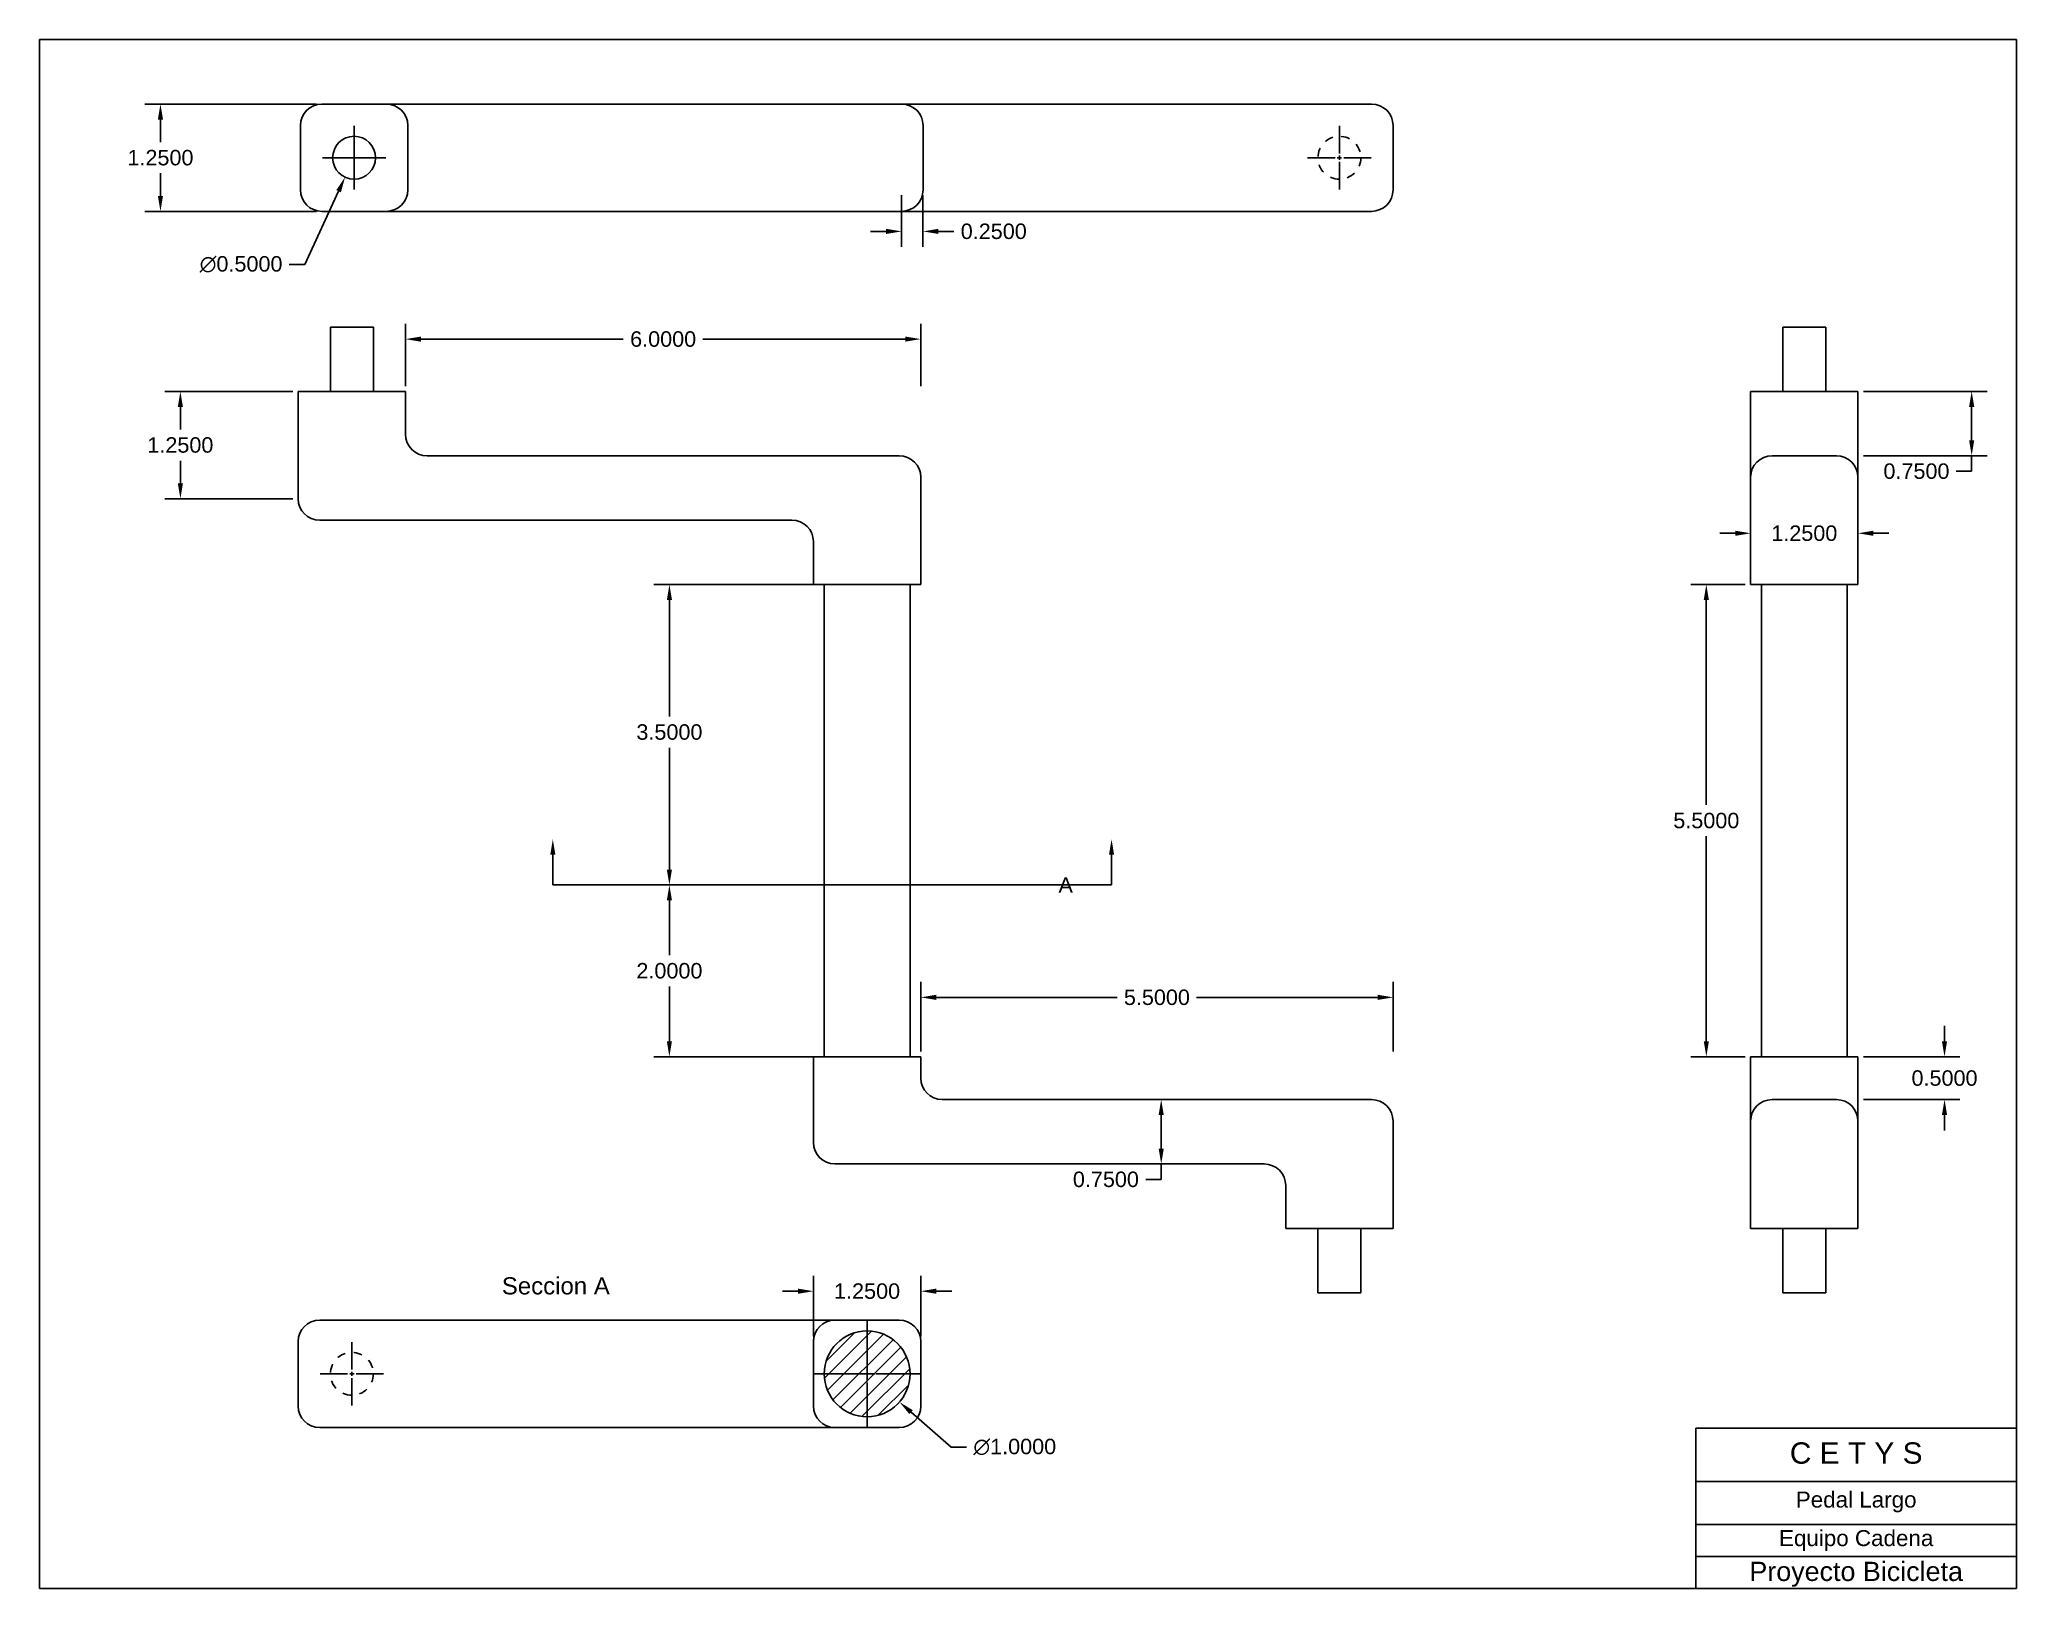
# Model space of a CAD drawing. Header units: inches. Extents: x 0.5 to 23.5, y 0.5 to 18.5.
import ezdxf
from ezdxf import colors
from ezdxf.entities.mleader import LeaderData, LeaderLine
from ezdxf.math import Vec2, Vec3

# ---------------------------------------------------------------- set-up
doc = ezdxf.new("R2010")
doc.units = ezdxf.units.IN
doc.header["$LTSCALE"] = 0.75
doc.header["$MEASUREMENT"] = 0
doc.linetypes.add('CENTER2', pattern=[1.125, 0.75, -0.125, 0.125, -0.125])
doc.linetypes.add('HIDDEN2', pattern=[0.1875, 0.125, -0.0625])
doc.styles.get("Standard").update_dxf_attribs({"font": 'arial.ttf'})
doc.dimstyles.get("Standard").update_dxf_attribs({"dimtxt": 0.18, "dimasz": 0.18, "dimexe": 0.18, "dimexo": 0.0625, "dimgap": 0.09, "dimtad": 0, "dimtih": 1, "dimtoh": 1, "dimdec": 4, "dimzin": 0, "dimdsep": 46, "dimtxsty": 'Standard', "dimcen": 0.09, "dimadec": 0, "dimazin": 0, "dimtfac": 1, "dimtdec": 4, "dimtofl": 0, "dimtmove": 0, "dimatfit": 3, "dimfxl": 1, "dimtolj": 1, "dimtzin": 0, "dimarcsym": 0})

# ---------------------------------------------------------------- blocks, each defined once
blk = doc.blocks.new('*U33')
at = {"color": 0, "linetype": 'CENTER2', "transparency": 16777216}
for p, q in [((0, 0.05), (0, 0.37)), ((-0.37, 0), (-0.05, 0)), ((0.05, 0), (0.37, 0)), ((0, -0.37), (0, -0.05))]:
    blk.add_line(p, q, dxfattribs=at)
at = {"color": 0, "linetype": 'Continuous', "transparency": 16777216}
for p, q in [((-0.025, 0), (0.025, 0)), ((0, -0.025), (0, 0.025))]:
    blk.add_line(p, q, dxfattribs=at)
blk = doc.blocks.new('*D34')
at = {"color": 0, "lineweight": -2, "transparency": 16777216}
for p, q in [((4.073, 17.167), (4.253, 17.167)), ((4.163, 17.077), (4.163, 17.257)), ((3.588, 15.925), (3.983, 16.777)), ((3.408, 15.925), (3.588, 15.925))]:
    blk.add_line(p, q, dxfattribs=at)
at = {"color": 0, "transparency": 16777216}
blk.add_solid([(3.956, 16.79), (4.01, 16.765), (4.058, 16.941)], dxfattribs=at)
at = {"layer": 'Defpoints', "color": 0, "transparency": 16777216}
for p in [(4.268, 17.394), (4.058, 16.941)]:
    blk.add_point(p, dxfattribs=at)
at = {"color": 0, "transparency": 16777216, "insert": (2.847, 15.925), "char_height": 0.18, "attachment_point": 5}
blk.add_mtext('\\A1;∅0.5000', dxfattribs=at)
blk = doc.blocks.new('*D35')
at = {"color": 0, "lineweight": -2, "transparency": 16777216}
for p, q in [((3.726, 17.792), (1.728, 17.792)), ((1.908, 17.612), (1.908, 17.349)), ((1.908, 16.722), (1.908, 16.986)), ((3.726, 16.542), (1.728, 16.542))]:
    blk.add_line(p, q, dxfattribs=at)
at = {"color": 0, "transparency": 16777216}
for points in [[(1.878, 17.612), (1.938, 17.612), (1.908, 17.792)], [(1.878, 16.722), (1.938, 16.722), (1.908, 16.542)]]:
    blk.add_solid(points, dxfattribs=at)
at = {"layer": 'Defpoints', "color": 0, "transparency": 16777216}
for p in [(3.788, 17.792), (1.908, 16.542), (3.788, 16.542)]:
    blk.add_point(p, dxfattribs=at)
at = {"color": 0, "transparency": 16777216, "insert": (1.908, 17.167), "char_height": 0.18, "attachment_point": 5}
blk.add_mtext('\\A1;1.2500', dxfattribs=at)
blk = doc.blocks.new('*D36')
at = {"color": 0, "lineweight": -2, "transparency": 16777216}
for p, q in [((3.45, 14.445), (1.96, 14.445)), ((2.14, 14.265), (2.14, 14.002)), ((2.14, 13.375), (2.14, 13.638)), ((3.45, 13.195), (1.96, 13.195))]:
    blk.add_line(p, q, dxfattribs=at)
at = {"color": 0, "transparency": 16777216}
for points in [[(2.11, 14.265), (2.17, 14.265), (2.14, 14.445)], [(2.11, 13.375), (2.17, 13.375), (2.14, 13.195)]]:
    blk.add_solid(points, dxfattribs=at)
at = {"layer": 'Defpoints', "color": 0, "transparency": 16777216}
for p in [(3.512, 14.445), (2.14, 13.195), (3.512, 13.195)]:
    blk.add_point(p, dxfattribs=at)
at = {"color": 0, "transparency": 16777216, "insert": (2.14, 13.82), "char_height": 0.18, "attachment_point": 5}
blk.add_mtext('\\A1;1.2500', dxfattribs=at)
blk = doc.blocks.new('*D37')
at = {"color": 0, "lineweight": -2, "transparency": 16777216}
for p, q in [((4.762, 14.507), (4.762, 15.234)), ((10.762, 14.507), (10.762, 15.234)), ((4.942, 15.054), (7.298, 15.054)), ((10.582, 15.054), (8.226, 15.054))]:
    blk.add_line(p, q, dxfattribs=at)
at = {"color": 0, "transparency": 16777216}
for points in [[(4.942, 15.084), (4.942, 15.024), (4.762, 15.054)], [(10.582, 15.084), (10.582, 15.024), (10.762, 15.054)]]:
    blk.add_solid(points, dxfattribs=at)
at = {"layer": 'Defpoints', "color": 0, "transparency": 16777216}
for p in [(10.762, 15.054), (4.762, 14.445), (10.762, 14.445)]:
    blk.add_point(p, dxfattribs=at)
at = {"color": 0, "transparency": 16777216, "insert": (7.762, 15.054), "char_height": 0.18, "attachment_point": 5}
blk.add_mtext('\\A1;6.0000', dxfattribs=at)
blk = doc.blocks.new('*D38')
at = {"color": 0, "lineweight": -2, "transparency": 16777216}
for p, q in [((10.047, 3), (10.227, 3)), ((10.137, 2.91), (10.137, 3.09)), ((11.116, 2.148), (10.65, 2.554)), ((11.296, 2.148), (11.116, 2.148))]:
    blk.add_line(p, q, dxfattribs=at)
at = {"color": 0, "transparency": 16777216}
blk.add_solid([(10.67, 2.576), (10.63, 2.531), (10.514, 2.672)], dxfattribs=at)
at = {"layer": 'Defpoints', "color": 0, "transparency": 16777216}
for p in [(9.76, 3.329), (10.514, 2.672)]:
    blk.add_point(p, dxfattribs=at)
at = {"color": 0, "transparency": 16777216, "insert": (11.857, 2.148), "char_height": 0.18, "attachment_point": 5}
blk.add_mtext('\\A1;∅1.0000', dxfattribs=at)
blk = doc.blocks.new('*D39')
at = {"color": 0, "lineweight": -2, "transparency": 16777216}
for p, q in [((10.762, 6.757), (10.762, 7.566)), ((10.942, 7.386), (13.049, 7.386)), ((16.082, 7.386), (13.975, 7.386)), ((16.262, 6.757), (16.262, 7.566))]:
    blk.add_line(p, q, dxfattribs=at)
at = {"color": 0, "transparency": 16777216}
for points in [[(10.942, 7.416), (10.942, 7.356), (10.762, 7.386)], [(16.082, 7.416), (16.082, 7.356), (16.262, 7.386)]]:
    blk.add_solid(points, dxfattribs=at)
at = {"layer": 'Defpoints', "color": 0, "transparency": 16777216}
for p in [(16.262, 7.386), (10.762, 6.695), (16.262, 6.695)]:
    blk.add_point(p, dxfattribs=at)
at = {"color": 0, "transparency": 16777216, "insert": (13.512, 7.386), "char_height": 0.18, "attachment_point": 5}
blk.add_mtext('\\A1;5.5000', dxfattribs=at)
blk = doc.blocks.new('*D40')
at = {"color": 0, "lineweight": -2, "transparency": 16777216}
for p, q in [((13.499, 6.195), (13.382, 6.195)), ((13.562, 6.015), (13.562, 5.625)), ((13.499, 5.445), (13.382, 5.445)), ((13.562, 5.445), (13.562, 5.265)), ((13.562, 5.265), (13.382, 5.265))]:
    blk.add_line(p, q, dxfattribs=at)
at = {"color": 0, "transparency": 16777216}
for points in [[(13.532, 6.015), (13.592, 6.015), (13.562, 6.195)], [(13.532, 5.625), (13.592, 5.625), (13.562, 5.445)]]:
    blk.add_solid(points, dxfattribs=at)
at = {"layer": 'Defpoints', "color": 0, "transparency": 16777216}
for p in [(13.562, 6.195), (13.562, 5.445), (13.562, 5.445)]:
    blk.add_point(p, dxfattribs=at)
at = {"color": 0, "transparency": 16777216, "insert": (12.918, 5.265), "char_height": 0.18, "attachment_point": 5}
blk.add_mtext('\\A1;0.7500', dxfattribs=at)
blk = doc.blocks.new('*D41')
at = {"color": 0, "lineweight": -2, "transparency": 16777216}
for p, q in [((9.332, 3.963), (9.152, 3.963)), ((9.512, 3.438), (9.512, 4.143)), ((10.762, 3.438), (10.762, 4.143)), ((10.942, 3.963), (11.122, 3.963))]:
    blk.add_line(p, q, dxfattribs=at)
at = {"color": 0, "transparency": 16777216}
for points in [[(9.332, 3.993), (9.332, 3.933), (9.512, 3.963)], [(10.942, 3.993), (10.942, 3.933), (10.762, 3.963)]]:
    blk.add_solid(points, dxfattribs=at)
at = {"layer": 'Defpoints', "color": 0, "transparency": 16777216}
for p in [(10.762, 3.963), (9.512, 3.375), (10.762, 3.375)]:
    blk.add_point(p, dxfattribs=at)
at = {"color": 0, "transparency": 16777216, "insert": (10.137, 3.963), "char_height": 0.18, "attachment_point": 5}
blk.add_mtext('\\A1;1.2500', dxfattribs=at)
blk = doc.blocks.new('*D42')
at = {"color": 0, "lineweight": -2, "transparency": 16777216}
for p, q in [((10.538, 16.73), (10.538, 16.129)), ((10.788, 16.73), (10.788, 16.129)), ((10.358, 16.309), (10.178, 16.309)), ((10.968, 16.309), (11.148, 16.309))]:
    blk.add_line(p, q, dxfattribs=at)
at = {"color": 0, "transparency": 16777216}
for points in [[(10.358, 16.339), (10.358, 16.279), (10.538, 16.309)], [(10.968, 16.339), (10.968, 16.279), (10.788, 16.309)]]:
    blk.add_solid(points, dxfattribs=at)
at = {"layer": 'Defpoints', "color": 0, "transparency": 16777216}
for p in [(10.538, 16.792), (10.788, 16.792), (10.788, 16.309)]:
    blk.add_point(p, dxfattribs=at)
at = {"color": 0, "transparency": 16777216, "insert": (11.612, 16.309), "char_height": 0.18, "attachment_point": 5}
blk.add_mtext('\\A1;0.2500', dxfattribs=at)
blk = doc.blocks.new('*D43')
at = {"color": 0, "lineweight": -2, "transparency": 16777216}
for p, q in [((20.426, 12.257), (20.426, 12.972)), ((21.676, 12.257), (21.676, 12.972)), ((20.246, 12.792), (20.066, 12.792)), ((21.856, 12.792), (22.036, 12.792))]:
    blk.add_line(p, q, dxfattribs=at)
at = {"color": 0, "transparency": 16777216}
for points in [[(20.246, 12.822), (20.246, 12.762), (20.426, 12.792)], [(21.856, 12.822), (21.856, 12.762), (21.676, 12.792)]]:
    blk.add_solid(points, dxfattribs=at)
at = {"layer": 'Defpoints', "color": 0, "transparency": 16777216}
for p in [(21.676, 12.792), (20.426, 12.195), (21.676, 12.195)]:
    blk.add_point(p, dxfattribs=at)
at = {"color": 0, "transparency": 16777216, "insert": (21.051, 12.792), "char_height": 0.18, "attachment_point": 5}
blk.add_mtext('\\A1;1.2500', dxfattribs=at)
blk = doc.blocks.new('*D44')
at = {"color": 0, "lineweight": -2, "transparency": 16777216}
for p, q in [((21.739, 14.445), (23.18, 14.445)), ((23, 14.265), (23, 13.875)), ((21.739, 13.695), (23.18, 13.695)), ((23, 13.695), (23, 13.515)), ((23, 13.515), (22.82, 13.515))]:
    blk.add_line(p, q, dxfattribs=at)
at = {"color": 0, "transparency": 16777216}
for points in [[(22.97, 14.265), (23.03, 14.265), (23, 14.445)], [(22.97, 13.875), (23.03, 13.875), (23, 13.695)]]:
    blk.add_solid(points, dxfattribs=at)
at = {"layer": 'Defpoints', "color": 0, "transparency": 16777216}
for p in [(21.676, 14.445), (21.676, 13.695), (23, 13.695)]:
    blk.add_point(p, dxfattribs=at)
at = {"color": 0, "transparency": 16777216, "insert": (22.357, 13.515), "char_height": 0.18, "attachment_point": 5}
blk.add_mtext('\\A1;0.7500', dxfattribs=at)
blk = doc.blocks.new('*D45')
at = {"color": 0, "lineweight": -2, "transparency": 16777216}
for p, q in [((22.684, 6.875), (22.684, 7.055)), ((21.739, 6.695), (22.864, 6.695)), ((21.739, 6.195), (22.864, 6.195)), ((22.684, 6.015), (22.684, 5.835))]:
    blk.add_line(p, q, dxfattribs=at)
at = {"color": 0, "transparency": 16777216}
for points in [[(22.654, 6.875), (22.714, 6.875), (22.684, 6.695)], [(22.654, 6.015), (22.714, 6.015), (22.684, 6.195)]]:
    blk.add_solid(points, dxfattribs=at)
at = {"layer": 'Defpoints', "color": 0, "transparency": 16777216}
for p in [(21.676, 6.695), (21.676, 6.195), (22.684, 6.195)]:
    blk.add_point(p, dxfattribs=at)
at = {"color": 0, "transparency": 16777216, "insert": (22.684, 6.445), "char_height": 0.18, "attachment_point": 5}
blk.add_mtext('\\A1;0.5000', dxfattribs=at)
blk = doc.blocks.new('*U29')
at = {"color": 0, "linetype": 'CENTER2', "transparency": 16777216}
for p, q in [((0, 0.05), (0, 0.37)), ((-0.37, 0), (-0.05, 0)), ((0.05, 0), (0.37, 0)), ((0, -0.37), (0, -0.05))]:
    blk.add_line(p, q, dxfattribs=at)
at = {"color": 0, "linetype": 'Continuous', "transparency": 16777216}
for p, q in [((-0.025, 0), (0.025, 0)), ((0, -0.025), (0, 0.025))]:
    blk.add_line(p, q, dxfattribs=at)
blk = doc.blocks.new('*U31')
at = {"color": 0, "linetype": 'CENTER2', "transparency": 16777216}
for p, q in [((0, 0.1), (0, 0.62)), ((-0.62, 0), (-0.1, 0)), ((0.1, 0), (0.62, 0)), ((0, -0.62), (0, -0.1))]:
    blk.add_line(p, q, dxfattribs=at)
at = {"color": 0, "linetype": 'Continuous', "transparency": 16777216}
for p, q in [((-0.05, 0), (0.05, 0)), ((0, -0.05), (0, 0.05))]:
    blk.add_line(p, q, dxfattribs=at)
blk = doc.blocks.new('*U32')
at = {"color": 0, "linetype": 'CENTER2', "transparency": 16777216}
for p, q in [((0, 0.05), (0, 0.37)), ((-0.37, 0), (-0.05, 0)), ((0.05, 0), (0.37, 0)), ((0, -0.37), (0, -0.05))]:
    blk.add_line(p, q, dxfattribs=at)
at = {"color": 0, "linetype": 'Continuous', "transparency": 16777216}
for p, q in [((-0.025, 0), (0.025, 0)), ((0, -0.025), (0, 0.025))]:
    blk.add_line(p, q, dxfattribs=at)
blk = doc.blocks.new('*D46')
at = {"color": 0, "linetype": 'ByBlock', "lineweight": -2, "transparency": 16777216}
for p, q in [((20.364, 12.195), (19.73, 12.195)), ((19.91, 12.015), (19.91, 9.627)), ((19.91, 6.875), (19.91, 9.263)), ((20.364, 6.695), (19.73, 6.695))]:
    blk.add_line(p, q, dxfattribs=at)
at = {"color": 0, "linetype": 'ByBlock', "transparency": 16777216}
for points in [[(19.88, 12.015), (19.94, 12.015), (19.91, 12.195)], [(19.88, 6.875), (19.94, 6.875), (19.91, 6.695)]]:
    blk.add_solid(points, dxfattribs=at)
at = {"layer": 'Defpoints', "color": 0, "linetype": 'ByBlock', "transparency": 16777216}
for p in [(20.426, 12.195), (19.91, 6.695), (20.426, 6.695)]:
    blk.add_point(p, dxfattribs=at)
at = {"color": 0, "linetype": 'ByBlock', "transparency": 16777216, "insert": (19.91, 9.445), "char_height": 0.18, "attachment_point": 5}
blk.add_mtext('\\A1;5.5000', dxfattribs=at)
blk = doc.blocks.new('*D47')
at = {"color": 0, "linetype": 'ByBlock', "lineweight": -2, "transparency": 16777216}
for p, q in [((9.575, 8.695), (7.655, 8.695)), ((7.835, 8.515), (7.835, 7.877)), ((7.835, 6.875), (7.835, 7.513)), ((9.575, 6.695), (7.655, 6.695))]:
    blk.add_line(p, q, dxfattribs=at)
at = {"color": 0, "linetype": 'ByBlock', "transparency": 16777216}
for points in [[(7.805, 8.515), (7.865, 8.515), (7.835, 8.695)], [(7.805, 6.875), (7.865, 6.875), (7.835, 6.695)]]:
    blk.add_solid(points, dxfattribs=at)
at = {"layer": 'Defpoints', "color": 0, "linetype": 'ByBlock', "transparency": 16777216}
for p in [(9.637, 8.695), (7.835, 6.695), (9.637, 6.695)]:
    blk.add_point(p, dxfattribs=at)
at = {"color": 0, "linetype": 'ByBlock', "transparency": 16777216, "insert": (7.835, 7.695), "char_height": 0.18, "attachment_point": 5}
blk.add_mtext('\\A1;2.0000', dxfattribs=at)
blk = doc.blocks.new('*D48')
at = {"color": 0, "linetype": 'ByBlock', "lineweight": -2, "transparency": 16777216}
for p, q in [((9.575, 12.195), (7.655, 12.195)), ((7.835, 12.015), (7.835, 10.658)), ((7.835, 8.875), (7.835, 10.294)), ((9.575, 8.695), (7.655, 8.695))]:
    blk.add_line(p, q, dxfattribs=at)
at = {"color": 0, "linetype": 'ByBlock', "transparency": 16777216}
for points in [[(7.805, 12.015), (7.865, 12.015), (7.835, 12.195)], [(7.805, 8.875), (7.865, 8.875), (7.835, 8.695)]]:
    blk.add_solid(points, dxfattribs=at)
at = {"layer": 'Defpoints', "color": 0, "linetype": 'ByBlock', "transparency": 16777216}
for p in [(9.637, 12.195), (7.835, 8.695), (9.637, 8.695)]:
    blk.add_point(p, dxfattribs=at)
at = {"color": 0, "linetype": 'ByBlock', "transparency": 16777216, "insert": (7.835, 10.476), "char_height": 0.18, "attachment_point": 5}
blk.add_mtext('\\A1;3.5000', dxfattribs=at)

msp = doc.modelspace()

# ---------------------------------------------------------------- hatches: boundary and pattern name
h = msp.add_hatch()
h.set_pattern_fill('ANSI31', color=256)
h.set_pattern_definition([(45, (-0.48784, 5.02037), (-0.0883883, 0.0883883), [])])
h.paths.add_polyline_path([(10.63716, 3.00044, 1), (9.63716, 3.00044, 1)])

# ---------------------------------------------------------------- linework, layer by layer
for p, q in [((23.52173, 18.54406), (0.5, 18.54406)), ((0.5, 18.54406), (0.5, 0.5)), ((23.52173, 0.5), (23.52173, 18.54406)), ((4.53836, 17.7925), (3.78836, 17.7925)), ((4.53836, 17.7925), (10.53836, 17.7925)), ((16.01216, 17.7925), (10.53836, 17.7925)), ((3.53836, 17.5425), (3.53836, 16.7925)), ((4.78836, 16.7925), (4.78836, 17.5425)), ((10.78836, 17.5425), (10.78836, 16.7925)), ((16.26216, 16.7925), (16.26216, 17.5425)), ((3.78836, 16.5425), (4.16336, 16.5425)), ((4.16336, 16.5425), (4.53836, 16.5425)), ((10.53836, 16.5425), (4.53836, 16.5425)), ((16.01216, 16.5425), (10.53836, 16.5425)), ((3.88716, 14.44494), (3.88716, 15.19494)), ((3.88716, 15.19494), (4.38716, 15.19494)), ((3.88716, 15.19494), (4.13716, 15.19494)), ((4.38716, 15.19494), (4.38716, 14.44494)), ((20.80101, 14.44494), (20.80101, 15.19494)), ((20.80101, 15.19494), (21.30101, 15.19494)), ((21.30101, 15.19494), (21.30101, 14.44494)), ((4.76216, 14.44494), (3.51216, 14.44494)), ((3.51216, 14.44494), (3.51216, 13.19494)), ((4.76216, 13.94494), (4.76216, 14.44494)), ((20.42601, 14.44494), (21.67601, 14.44494)), ((20.42601, 14.44494), (20.42601, 13.44494)), ((21.67601, 14.44494), (21.67601, 13.44494)), ((10.51216, 13.69494), (5.01216, 13.69494)), ((20.67601, 13.69494), (21.42601, 13.69494)), ((10.76216, 12.19494), (10.76216, 13.44494)), ((20.42601, 12.19494), (20.42601, 13.44494)), ((21.67601, 13.44494), (21.67601, 12.19494)), ((3.76216, 12.94494), (9.26216, 12.94494)), ((9.51216, 12.69494), (9.51216, 12.19494)), ((9.51216, 12.19494), (10.76216, 12.19494)), ((9.63716, 12.19494), (9.63716, 12.04494)), ((9.63716, 12.19494), (9.63716, 6.69494)), ((10.63716, 12.04494), (10.63716, 12.19494)), ((10.63716, 6.69494), (10.63716, 12.19494)), ((20.42601, 12.19494), (21.67601, 12.19494)), ((20.55101, 12.19494), (21.55101, 12.19494)), ((21.55101, 12.19494), (21.55101, 12.04494)), ((6.83756, 8.69494), (9.63716, 8.69494)), ((9.63716, 8.69494), (12.98382, 8.69494)), ((9.51216, 6.69494), (10.76216, 6.69494)), ((9.51216, 6.69494), (9.51216, 5.69494)), ((9.63716, 6.69494), (10.63716, 6.69494)), ((9.63716, 6.69494), (10.63716, 6.69494)), ((10.76216, 6.69494), (10.76216, 6.44494)), ((21.67601, 6.69494), (20.42601, 6.69494)), ((20.42601, 6.69494), (21.05101, 6.69494)), ((20.42601, 6.69494), (20.42601, 5.94494)), ((21.05101, 6.69494), (21.55101, 6.69494)), ((21.67601, 6.69494), (21.67601, 5.94494)), ((11.01216, 6.19494), (16.01216, 6.19494)), ((20.67601, 6.19494), (21.42601, 6.19494)), ((16.26216, 4.69494), (16.26216, 5.94494)), ((20.42601, 5.94494), (20.42601, 4.94494)), ((21.67601, 5.94494), (21.67601, 4.94494)), ((9.76216, 5.44494), (14.76216, 5.44494)), ((15.01216, 5.19494), (15.01216, 4.69494)), ((20.42601, 4.94494), (20.42601, 4.69494)), ((21.67601, 4.69494), (21.67601, 4.94494)), ((15.01216, 4.69494), (16.26216, 4.69494)), ((15.38716, 3.94494), (15.38716, 4.69494)), ((15.63716, 4.69494), (15.88716, 4.69494)), ((15.63716, 4.69494), (15.88716, 4.69494)), ((15.88716, 4.69494), (15.88716, 3.94494)), ((20.42601, 4.69494), (21.67601, 4.69494)), ((20.42601, 4.69494), (21.05101, 4.69494)), ((20.80101, 3.94494), (20.80101, 4.69494)), ((21.05101, 4.69494), (21.30101, 4.69494)), ((21.30101, 4.69494), (21.30101, 3.94494)), ((15.88716, 3.94494), (15.38716, 3.94494)), ((21.30101, 3.94494), (20.80101, 3.94494)), ((3.76216, 3.62544), (9.76216, 3.62544)), ((9.76216, 3.62544), (10.51216, 3.62544)), ((3.51216, 3.37544), (3.51216, 2.62544)), ((9.51216, 3.37544), (9.51216, 2.62544)), ((10.76216, 3.37544), (10.76216, 2.62544)), ((3.76216, 2.37544), (9.76216, 2.37544)), ((9.76216, 2.37544), (10.51216, 2.37544)), ((19.78848, 0.5), (19.78848, 2.36663)), ((19.78848, 2.36663), (23.52173, 2.36663)), ((19.78848, 1.74442), (23.52173, 1.74442)), ((19.78848, 1.24665), (23.52173, 1.24665)), ((19.78848, 0.87333), (23.52173, 0.87333)), ((0.5, 0.5), (23.52173, 0.5))]:
    msp.add_line(p, q)
at = {"linetype": 'CENTER2'}
msp.add_line((9.51216, 12.19494), (10.13716, 12.19494), dxfattribs=at)
at = {"linetype": 'ByBlock'}
for p, q in [((20.55101, 6.69494), (20.55101, 12.19494)), ((21.55101, 12.19494), (21.55101, 6.69494)), ((21.55101, 6.69494), (20.55101, 6.69494))]:
    msp.add_line(p, q, dxfattribs=at)
for centre, radius in [((4.16336, 17.1675), 0.25), ((10.13716, 3.00044), 0.5)]:
    msp.add_circle(centre, radius)
at = {"linetype": 'HIDDEN2'}
for centre in [(15.63716, 17.1675), (4.13716, 3.00044)]:
    msp.add_circle(centre, 0.25, dxfattribs=at)
for centre, start, end in [((3.78836, 17.5425), 90, 180), ((4.53836, 17.5425), 0, 90), ((10.53836, 17.5425), 0, 90), ((16.01216, 17.5425), 0, 90), ((3.78836, 16.7925), 180, 270), ((4.53836, 16.7925), 270, 0), ((10.53836, 16.7925), 270, 0), ((16.01216, 16.7925), 270, 0), ((5.01216, 13.94494), 180, 270), ((10.51216, 13.44494), 0, 90), ((20.67601, 13.44494), 90, 180), ((21.42601, 13.44494), 0, 90), ((3.76216, 13.19494), 180, 270), ((9.26216, 12.69494), 0, 90), ((11.01216, 6.44494), 180, 270), ((16.01216, 5.94494), 0, 90), ((20.67601, 5.94494), 90, 180), ((21.42601, 5.94494), 0, 90), ((9.76216, 5.69494), 180, 270), ((14.76216, 5.19494), 0, 90), ((3.76216, 3.37544), 90, 180), ((9.76216, 3.37544), 90, 180), ((10.51216, 3.37544), 0, 90), ((3.76216, 2.62544), 180, 270), ((9.76216, 2.62544), 180, 270), ((10.51216, 2.62544), 270, 0)]:
    msp.add_arc(centre, 0.25, start, end)

# ---------------------------------------------------------------- block references
at = {"linetype": 'CENTER2'}
for name, p in [('*U33', (4.16336, 17.1675)), ('*U32', (15.63716, 17.1675)), ('*U31', (10.13716, 3.00044)), ('*U29', (4.13716, 3.00044))]:
    msp.add_blockref(name, p, dxfattribs=at)

# ---------------------------------------------------------------- texts
at = {"linetype": 'ByBlock', "insert": (5.01216, 4.12544), "char_height": 0.2, "attachment_point": 1}
msp.add_mtext_dynamic_manual_height_columns('\\pxqc;Seccion A', width=3, gutter_width=1, heights=[0], dxfattribs=at)
at = {"attachment_point": 1}
for s, heights, insert, char_height in [('\\pxqc;C E T Y S ', [0], (19.78848, 2.20225), 0.2488836), ('\\pxqc;Pedal Largo', [0], (19.78848, 1.6291), 0.1866627), ('\\pxqc;Equipo Cadena', [0], (19.78848, 1.18016), 0.1866627), ('\\pxqc;Proyecto Bicicleta', [0.31117], (19.78848, 0.81117), 0.2239952)]:
    msp.add_mtext_dynamic_manual_height_columns(s, width=3.7332533, gutter_width=1.24442, heights=heights, dxfattribs=dict(at, insert=insert, char_height=char_height))

# ---------------------------------------------------------------- dimensions: what is measured, and where the dimension line sits
for base, p1, p2, picture, middle in [((1.90761, 16.5425), (3.78836, 17.7925), (3.78836, 16.5425), '*D35', (1.90761, 17.1675)), ((2.13972, 13.19494), (3.51216, 14.44494), (3.51216, 13.19494), '*D36', (2.13972, 13.81994)), ((23, 13.69494), (21.67601, 14.44494), (21.67601, 13.69494), '*D44', (22.35668, 13.51494)), ((22.68431, 6.19494), (21.67601, 6.69494), (21.67601, 6.19494), '*D45', (22.68431, 6.44494)), ((13.56176, 5.44494), (13.56176, 6.19494), (13.56176, 5.44494), '*D40', (12.91843, 5.26494))]:
    dim = msp.add_linear_dim(base=base, p1=p1, p2=p2, angle=90, dimstyle='Standard')
    dim.commit()
    dim.dimension.update_dxf_attribs({"geometry": picture, "text_midpoint": middle})
for p1, p2, picture, middle in [((4.26837, 17.39438), (4.05836, 16.94062), '*D34', (2.847, 15.92492)), ((9.76015, 3.32886), (10.51418, 2.67202), '*D38', (11.85692, 2.14803))]:
    dim = msp.add_diameter_dim_2p(p1=p1, p2=p2, dimstyle='Standard')
    dim.commit()
    dim.dimension.update_dxf_attribs({"geometry": picture, "text_midpoint": middle, "dimtype": 163})
for base, p1, p2, picture, middle in [((10.78836, 16.30851), (10.53836, 16.7925), (10.78836, 16.7925), '*D42', (11.61169, 16.30851)), ((10.76216, 15.0545), (4.76216, 14.44494), (10.76216, 14.44494), '*D37', (7.76216, 15.0545)), ((21.67601, 12.79207), (20.42601, 12.19494), (21.67601, 12.19494), '*D43', (21.05101, 12.79207)), ((16.26216, 7.3862), (10.76216, 6.69494), (16.26216, 6.69494), '*D39', (13.51216, 7.3862)), ((10.76216, 3.96293), (9.51216, 3.37544), (10.76216, 3.37544), '*D41', (10.13716, 3.96293))]:
    dim = msp.add_linear_dim(base=base, p1=p1, p2=p2, dimstyle='Standard')
    dim.commit()
    dim.dimension.update_dxf_attribs({"geometry": picture, "text_midpoint": middle})
at = {"linetype": 'ByBlock'}
dim = msp.add_linear_dim(base=(7.83474, 8.69494), p1=(9.63716, 12.19494), p2=(9.63716, 8.69494), angle=90, dimstyle='Standard', dxfattribs=at)
dim.commit()
dim.dimension.update_dxf_attribs({"geometry": '*D48', "text_midpoint": (7.83474, 10.47646), "dimtype": 160})
for base, p1, p2, picture, middle in [((19.90951, 6.69494), (20.42601, 12.19494), (20.42601, 6.69494), '*D46', (19.90951, 9.44494)), ((7.83532, 6.69494), (9.63716, 8.69494), (9.63716, 6.69494), '*D47', (7.83532, 7.69494))]:
    dim = msp.add_linear_dim(base=base, p1=p1, p2=p2, angle=90, dimstyle='Standard', dxfattribs=at)
    dim.commit()
    dim.dimension.update_dxf_attribs({"geometry": picture, "text_midpoint": middle})

# ---------------------------------------------------------------- leaders
ml = msp.add_multileader_mtext('Standard')
ml.set_content('', color=256)
ml.set_leader_properties()
ml.build(insert=Vec2(0, 0))
ml.multileader.update_dxf_attribs({"dogleg_length": 0.36, "arrow_head_size": 0.18})
ctx = ml.context
ctx.base_point, ctx.char_height, ctx.arrow_head_size, ctx.landing_gap_size, ctx.plane_origin = Vec3(6.83756, 8.69494), 0.18, 0.18, 0.09, Vec3(6.47756, 9.22794)
notes = []
notes.append((ctx, [(0, (1, 1, 0), (6.47756, 8.69494), (1, 0), 0.36, [(0, [(6.47756, 9.22794)], 0, [])])]))
ctx.mtext.insert, ctx.mtext.flow_direction = Vec3(6.92756, 8.78494), 5
ml = msp.add_multileader_mtext('Standard')
ml.set_content('A', color=256)
ml.set_leader_properties()
ml.build(insert=Vec2(0, 0))
ml.multileader.update_dxf_attribs({"dogleg_length": 0.36, "arrow_head_size": 0.18})
ctx = ml.context
ctx.base_point, ctx.char_height, ctx.arrow_head_size, ctx.landing_gap_size, ctx.plane_origin = Vec3(12.27573, 8.69494), 0.18, 0.18, 0.09, Vec3(12.98382, 9.22794)
ctx.text_align_type = 2
notes.append((ctx, [(0, (1, 1, 0), (12.98382, 8.69494), (-1, 0), 0.36, [(0, [(12.98382, 9.22794)], 0, [])])]))
ctx.mtext.insert, ctx.mtext.alignment, ctx.mtext.flow_direction = Vec3(12.53382, 8.78494), 3, 5
for ctx, leaders in notes:
    for number, flags, end, landing, length, lines in leaders:
        leader = LeaderData()
        leader.index, (leader.has_last_leader_line, leader.has_dogleg_vector, leader.attachment_direction) = number, flags
        leader.last_leader_point, leader.dogleg_vector, leader.dogleg_length = Vec3(end), Vec3(landing), length
        for number, points, colour, breaks in lines:
            line = LeaderLine()
            line.index, line.vertices, line.color, line.breaks = number, Vec3.list(points), colors.encode_raw_color(colour), breaks
            leader.lines.append(line)
        ctx.leaders.append(leader)

doc.saveas('drawing.dxf')
